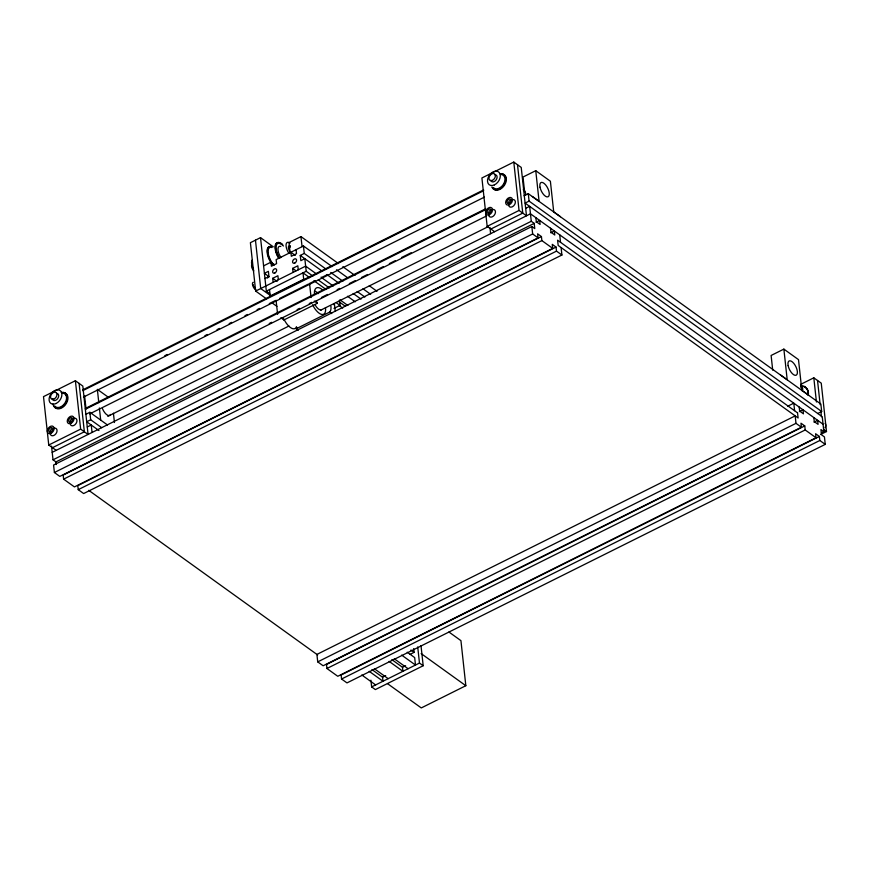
<?xml version="1.0" encoding="UTF-8"?>
<svg xmlns="http://www.w3.org/2000/svg" width="870" height="870" viewBox="0 0 870 870"><rect width="100%" height="100%" fill="white"/><g stroke="black" fill="none" stroke-linecap="round" stroke-linejoin="round"><path stroke-width="1.3" d="M298.214 330.263L296.17 328.784L296.942 327.751M296.17 328.784L329.643 312.091L330.415 311.058A13.898 6.133 63.5 0 0 330.904 306.196M273.289 246.819L260.522 237.641L250.397 242.686L255.66 291.069L266.296 298.725M338.43 263.556L300.955 236.596L289.003 242.567L290.091 252.648M263.588 265.861L270.962 262.185L274.267 264.567M332.101 266.601L303.445 245.982L276.149 259.608L276.584 263.632L271.397 266.22L270.962 262.185M312.776 276.007L306.196 271.266L304.826 258.684L300.835 260.674L300.27 255.432L304.261 253.442L326.304 269.298M264.969 278.563L268.96 276.573L268.384 271.331L264.404 273.321L268.808 276.497M273.158 282.348L272.712 278.313L277.9 275.736L278.335 279.759M293.081 272.408L292.646 268.373L297.823 265.796L298.258 269.82M75.385 380.723L80.638 429.117L88.077 434.456L82.813 386.073L75.385 380.723L43.5 396.633L48.753 445.016L56.191 450.355M513.789 162.07L519.053 210.453L526.481 215.803L521.228 167.421L513.789 162.07L481.904 177.969L487.167 226.363L494.595 231.703M255.66 291.069L305.631 266.144L316.658 274.072M260.522 237.641L266.34 291.146L306.196 271.266M82.683 389.88L483.611 189.921M82.77 390.663L483.698 190.704M164.789 355.699L167.214 354.481M204.874 335.7L207.31 334.493M217.032 329.643L219.457 328.436M229.18 323.586L231.605 322.368M244.97 315.712L247.395 314.494M257.118 309.644L259.554 308.437M269.265 303.587L275.344 300.563M279.661 298.432L292.82 291.863M293.571 291.472L308.361 284.109M309.361 283.587L315.44 280.564M321.508 277.53L327.588 274.507M560.443 216.695L553.712 211.856L550.384 181.21L535.757 170.694L523 177.045L524.599 191.704M83.477 397.079L484.394 197.131M85.325 408.465L485.688 208.778M85.412 409.259L485.775 209.572M85.651 414.414L89.871 412.304L107.467 424.962M524.066 195.75L528.275 193.651L820.867 404.05L821.671 411.51L817.691 413.5M269.232 323.51L271.657 322.302M297.127 309.6L299.563 308.382M309.263 303.543L311.688 302.336M321.4 297.496L327.468 294.473M337.168 289.634L339.594 288.416M349.305 283.576L355.362 280.553M361.431 277.53L367.499 274.507M377.21 269.656L383.268 266.633M389.336 263.61L395.404 260.587M401.472 257.563L411.173 252.713M89.751 413.859L486.482 215.988M280.825 317.746L283.903 319.964L317.376 303.271L316.223 300.846M101.681 427.681L90.676 419.764L86.695 421.754L98.952 430.552M821.671 411.51L529.09 201.111L525.099 203.101L822.248 416.752L823.868 431.672L821.432 432.89M48.753 445.016L80.638 429.117M487.167 226.363L519.053 210.453M107.771 416.371L288.971 326M320.584 310.231L488.407 226.537M87.261 426.996L91.252 425.006L92.057 432.466M525.676 208.343L529.656 206.353L531.276 221.274L534.202 223.383L534.767 228.625L531.842 226.515L53.581 465.048L54.397 472.508L59.802 476.401L538.073 237.869L537.627 233.834L541.434 236.575L541.869 240.599L552.7 248.385L74.439 486.917L63.608 479.142L63.173 475.107L541.434 236.575M52.472 447.691L84.357 431.781L79.105 383.398M490.887 229.027L522.761 213.128L517.509 164.745M334.004 308.382L339.985 305.403L339.42 300.237M52.2 452.346L530.472 213.813L823.053 424.212M51.526 446.136L53.016 459.806L531.276 221.274M536.04 222.263L539.683 220.447L540.118 224.471L536.322 221.741L535.876 217.707M53.016 459.806L55.941 461.916L534.202 223.383M54.397 472.508L532.657 233.976L538.073 237.869M550.666 232.779L554.31 230.963L554.755 234.998L550.949 232.257L550.514 228.223M63.608 479.142L541.869 240.599M561.911 255.019L556.506 251.125L556.06 247.091L77.8 485.623L78.235 489.658L83.65 493.551L561.911 255.019L561.106 247.558M78.235 489.658L556.506 251.125M808.556 395.11L801.825 390.271L798.497 359.625L783.87 349.109L771.114 355.471L772.712 370.131M800.824 384.301L813.809 377.819L821.247 383.159L826.5 431.553L820.595 434.489M787.731 406.203L793.799 403.18L794.604 410.64M799.367 411.619L803.01 409.803L803.445 413.837L799.65 411.097L799.204 407.073M317.724 661.874L795.985 423.342L801.4 427.224L323.129 665.768L317.724 661.874L316.908 654.414L795.18 415.882L795.985 423.342M816.027 437.751L805.207 429.965L804.761 425.93L326.5 664.462L326.935 668.497L337.767 676.284L816.027 437.751L815.592 433.717L819.388 436.457L819.834 440.481L825.249 444.374L346.978 682.906L341.562 679.013L341.127 674.989L819.388 436.457M814.005 422.135L817.637 420.319L818.083 424.353L814.276 421.624L813.841 417.589M326.935 668.497L805.207 429.965M341.562 679.013L819.834 440.481M410.118 654.338L414.109 652.348L413.696 648.618M371.925 669.563L382.561 677.219L385.671 675.664M391.848 659.623L402.495 667.279L405.605 665.724M371.642 686.908L419.471 663.06L423.19 665.735L375.361 689.584L371.642 686.908L370.914 680.188M448.942 632.022L460.937 640.646L465.831 685.712L421.287 707.93L387.498 683.635M532.353 196.489L539.085 201.329L535.757 170.694M780.466 374.916L787.198 379.755L783.87 349.109M823.716 429.541L826.5 431.553M797.54 412.858L557.605 240.207L558.181 245.449L798.105 417.981L797.529 412.739M823.868 431.672L820.943 429.573L821.508 434.815L824.434 436.914L825.249 444.374M556.06 247.091L552.265 244.35L552.7 248.385M804.761 425.93L800.965 423.201L801.4 427.224M342.845 266.72L354.971 275.442M369.304 285.751L377.014 291.298M336.516 269.765L347.543 277.693M362.975 288.786L370.685 294.343M330.709 272.473L342.834 281.195M357.168 291.493L364.878 297.04M300.27 255.432L322.465 271.375M326.87 274.539L338.995 283.261M353.176 293.484L361.039 299.117M295.3 255.421L290.895 252.246L291.33 256.28L296.507 253.692L296.072 249.668M320.997 277.193L333.199 285.969M347.521 296.268L355.243 301.814M318.257 279.944L329.23 287.839M309.6 277.606L302.999 272.854L303.706 279.313L270.222 296.007L269.526 289.558M313.994 280.76L326.087 289.46M340.148 299.943L347.869 305.5M292.646 268.373L295.952 270.755M338.941 301.672L345.553 306.425M336.081 302.597L339.985 305.403M339.376 305.696L342.682 308.078M314.298 301.053L317.376 303.271M329.643 312.091L331.698 313.559M272.712 278.313L277.128 281.488M266.34 291.146L269.624 293.516M271.364 296.202L260.717 288.546L255.465 240.163M271.614 302.553L276.932 306.381M107.793 396.861L97.353 389.347L98.799 402.669M421.134 653.577L465.831 685.712M410.912 650.053L414.109 652.348M407.225 652.228L414.675 657.589L415.479 665.05L401.657 655.099M394.284 658.775L408.106 668.725M389.097 661.363L402.93 671.314L402.495 667.279M374.35 668.715L388.183 678.665M369.174 671.303L383.007 681.254L382.561 677.219M361.8 674.979L375.633 684.929M88.718 490.321L317.637 654.936M282.75 317.55L283.903 319.964M817.528 380.484L820.16 404.68M820.889 411.401L821.465 416.784M813.809 377.819L816.441 402.005M559.725 234.856L560.541 242.317M528.275 193.651L529.09 201.111M531.842 226.515L532.657 233.976M489.94 227.472L490.615 233.693M420.993 645.573L423.19 665.735M417.72 646.932L419.471 663.06M334.406 303.75L335.244 311.406M309.557 283.522L311.079 297.562M303.445 245.982L304.261 253.442M300.955 236.596L302.053 246.678M276.073 300.215L277.606 314.266M113.426 413.185L114.438 422.515M99.376 407.997L100.681 419.992M89.871 412.304L90.676 419.764M84.597 395.709L86.043 409.03M55.941 461.916L56.224 464.536M54.157 428.203A4.219 2.904 -54.3 0 1 57.039 430.889A4.219 2.904 -54.3 0 1 53.712 435.511A4.219 2.904 -54.3 0 1 50.253 433.641M50.754 432.934A2.479 1.707 -54.3 0 1 50.764 429.943A2.479 1.707 -54.3 0 1 53.603 428.866M74.081 418.263A4.219 2.904 -54.3 0 1 76.223 423.244A4.219 2.904 -54.3 0 1 70.394 424.538M70.165 422.244A2.479 1.707 -54.3 0 1 72.634 418.72M65.924 394.795A7.939 5.459 -54.3 0 1 66.729 396.035M64.554 404.767A7.939 5.459 -54.3 0 1 63.086 406.181M61.846 392.838A8.939 6.144 -54.3 0 1 66.392 403.375A8.939 6.144 -54.3 0 1 54.027 406.105M61.27 392.413A8.939 6.144 -54.3 0 1 67.371 398.09A8.939 6.144 -54.3 0 1 60.334 407.899A8.939 6.144 -54.3 0 1 52.994 403.93M62.977 393.196A7.939 5.459 -54.3 0 1 65.011 402.93A7.939 5.459 -54.3 0 1 54.853 406.17M56.474 393.392A3.969 2.73 -54.3 0 1 57.648 398.667A3.969 2.73 -54.3 0 1 52.352 398.906M803.891 386.53A12.213 8.395 -54.3 0 1 808.143 394.284M804.184 386.737A12.213 8.395 -54.3 0 1 808.437 394.491M802.368 387.259A12.213 8.395 -54.3 0 1 802.608 389.869M801.183 384.844A12.213 8.395 -54.3 0 1 802.314 389.662M800.9 386.323A11.223 7.71 -54.3 0 1 801.466 388.531M825.097 423.375A4.219 2.904 -54.3 0 1 825.01 427.779M501.392 174.544A7.939 5.459 -54.3 0 1 503.425 184.277A7.939 5.459 -54.3 0 1 493.268 187.518M494.878 174.739A3.969 2.73 -54.3 0 1 496.052 180.014A3.969 2.73 -54.3 0 1 490.767 180.253M501.49 187.528A7.939 5.459 -54.3 0 1 499.869 188.572M492.561 209.55A4.219 2.904 -54.3 0 1 495.454 212.226A4.219 2.904 -54.3 0 1 492.126 216.858A4.219 2.904 -54.3 0 1 488.657 214.988M488.646 213.52A2.479 1.707 -54.3 0 1 491.115 210.007M512.495 199.611A4.219 2.904 -54.3 0 1 514.638 204.591A4.219 2.904 -54.3 0 1 508.798 205.875M508.776 204.015A2.479 1.707 -54.3 0 1 508.928 201.612A2.479 1.707 -54.3 0 1 511.049 200.067M500.261 174.185A8.939 6.144 -54.3 0 1 504.796 184.723A8.939 6.144 -54.3 0 1 492.442 187.452M501.479 173.619A8.939 6.144 -54.3 0 1 503.578 185.277A8.939 6.144 -54.3 0 1 491.854 187.028M110.566 414.435A7.939 3.502 63.5 0 1 102.464 408.661M523.251 189.747A7.939 5.459 -54.3 0 1 525.578 195.152M270.374 260.608A8.939 3.948 63.5 0 1 269.374 258.499M255.965 289.906A4.219 1.86 63.5 0 1 252.811 285.795A4.219 1.86 63.5 0 1 253.398 282.272M254.584 287.568A2.479 1.098 63.5 0 1 253.92 286.491M253.54 285.327A2.479 1.098 63.5 0 1 253.485 284.805M272.582 264.241A12.213 5.394 63.5 0 1 267.492 251.821A12.213 5.394 63.5 0 1 271.353 246.482M273.985 265.122A11.223 4.948 63.5 0 1 268.123 252.8A11.223 4.948 63.5 0 1 272.071 247.526M272.179 264.436A12.213 5.394 63.5 0 1 269.395 246.645M289.895 251.517A3.969 1.751 63.5 0 1 288.405 247.102A3.969 1.751 63.5 0 1 290.406 246.34M278.672 258.314A12.213 5.394 63.5 0 1 278.672 242.654M280.423 243.339A12.213 5.394 63.5 0 1 282.315 244.731M278.335 256.857A11.223 4.948 63.5 0 1 276.432 252.42M276.181 251.539A11.223 4.948 63.5 0 1 275.703 249.027M279.063 258.118A12.213 5.394 63.5 0 1 275.681 244.872A12.213 5.394 63.5 0 1 282.706 244.535M280.977 257.487A7.939 3.502 63.5 0 1 277.976 249.396A7.939 3.502 63.5 0 1 280.825 246.471M289.025 253.464A7.939 3.502 63.5 0 1 286.056 244.644A7.939 3.502 63.5 0 1 290.058 243.111M279.727 258.314A11.223 4.948 63.5 0 1 276.301 245.416A11.223 4.948 63.5 0 1 283.468 246.003M253.844 270.853A3.969 1.751 63.5 0 1 251.865 264.6M290.134 247.352A3.969 1.751 63.5 0 1 290.156 245.851M803.13 385.932A12.213 8.395 -54.3 0 1 807.849 394.969M801.161 384.388A12.213 8.395 -54.3 0 1 802.292 390.967M800.748 385.54A11.223 7.71 -54.3 0 1 801.487 387.628M333.688 304.272A2.479 1.435 -6.2 0 1 334.145 304.924M314.516 294.419A13.898 6.133 63.5 0 1 322.922 290.21M325.467 307.665A12.909 5.699 63.5 0 1 321.617 314.418A12.909 5.699 63.5 0 1 312.602 304.772M314.527 291.048A12.909 5.699 63.5 0 1 318.442 293.614M296.507 326.674A12.909 5.699 63.5 0 1 283.903 319.083M321.802 309.579A7.939 3.502 63.5 0 1 315.201 305.044M253.583 269.232A7.939 3.502 63.5 0 1 252.333 259.923M267.612 278.052A2.479 1.098 63.5 0 1 268.852 277.084M51.091 433.282A4.219 2.904 -54.3 0 0 53.461 426.67A4.219 2.904 -54.3 0 0 47.589 429.595A4.219 2.904 -54.3 0 0 51.091 433.282M50.699 431.966A2.479 1.707 -54.3 0 0 52.461 428.138A2.479 1.707 -54.3 0 0 48.981 429.443A2.479 1.707 -54.3 0 0 50.699 431.966M71.014 423.342A4.219 2.904 -54.3 0 0 73.385 416.73A4.219 2.904 -54.3 0 0 67.523 419.655A4.219 2.904 -54.3 0 0 71.014 423.342M70.633 422.026A2.479 1.707 -54.3 0 0 72.384 418.198A2.479 1.707 -54.3 0 0 68.915 419.503A2.479 1.707 -54.3 0 0 70.633 422.026M53.809 399.102A3.969 2.73 -54.3 0 0 56.506 392.946A3.969 2.73 -54.3 0 0 50.949 395.176A3.969 2.73 -54.3 0 0 53.809 399.102M55.941 403.56A7.939 5.459 -54.3 0 0 60.802 391.163A7.939 5.459 -54.3 0 0 49.72 396.231A7.939 5.459 -54.3 0 0 55.941 403.56M494.345 184.908A7.939 5.459 -54.3 0 0 499.217 172.51A7.939 5.459 -54.3 0 0 488.135 177.578A7.939 5.459 -54.3 0 0 494.345 184.908M489.495 214.618A4.219 2.904 -54.3 0 0 491.865 208.017A4.219 2.904 -54.3 0 0 486.004 210.942A4.219 2.904 -54.3 0 0 489.495 214.618M489.114 213.313A2.479 1.707 -54.3 0 0 490.865 209.485A2.479 1.707 -54.3 0 0 487.396 210.79A2.479 1.707 -54.3 0 0 489.114 213.313M509.418 204.678A4.219 2.904 -54.3 0 0 511.799 198.077A4.219 2.904 -54.3 0 0 505.927 201.003A4.219 2.904 -54.3 0 0 509.418 204.678M509.037 203.373A2.479 1.707 -54.3 0 0 510.788 199.545A2.479 1.707 -54.3 0 0 507.319 200.85A2.479 1.707 -54.3 0 0 509.037 203.373M540.02 187.213A7.939 3.502 63.5 0 0 547.991 196.816A7.939 3.502 63.5 0 0 545.675 184.951A7.939 3.502 63.5 0 0 540.02 187.213M788.133 365.628A7.939 3.502 63.5 0 0 796.104 375.242A7.939 3.502 63.5 0 0 793.788 363.366A7.939 3.502 63.5 0 0 788.133 365.628M274.866 272.995A2.479 1.707 -54.3 0 0 276.268 269.102A2.479 1.707 -54.3 0 0 272.81 270.831A2.479 1.707 -54.3 0 0 274.866 272.995M294.799 263.055A2.479 1.707 -54.3 0 0 296.191 259.173A2.479 1.707 -54.3 0 0 292.744 260.891A2.479 1.707 -54.3 0 0 294.799 263.055M492.224 180.449A3.969 2.73 -54.3 0 0 494.921 174.294A3.969 2.73 -54.3 0 0 489.364 176.523A3.969 2.73 -54.3 0 0 492.224 180.449"/></g></svg>
